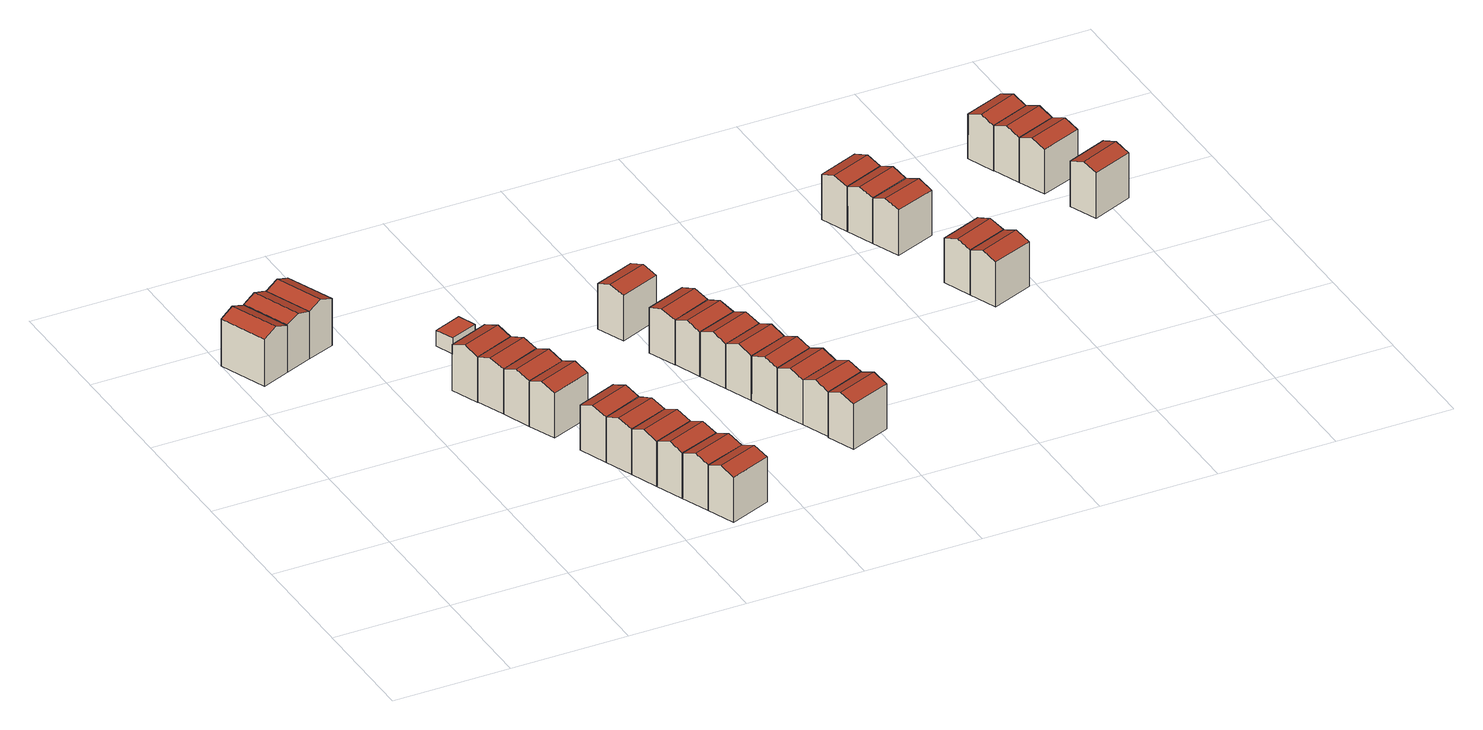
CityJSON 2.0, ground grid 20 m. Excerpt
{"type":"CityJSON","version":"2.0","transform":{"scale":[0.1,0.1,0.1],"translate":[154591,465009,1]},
"CityObjects":{
"building1":{"type":"Building","attributes":{"b3_bag_bag_overlap":0,"b3_bouwlagen":3,"b3_dak_type":"slanted","b3_extrusie":"standard","b3_h_dak_50p":9.41,"b3_h_dak_70p":10.18,"b3_h_dak_max":11.22,"b3_h_dak_min":7.63,"b3_h_maaiveld":1.7,"b3_h_nok":11.26,"b3_is_glas_dak":false,"b3_kas_warenhuis":false,"b3_kwaliteitsindicator":true,"b3_mutatie_ahn3_ahn4":false,"b3_mutatie_ahn4_ahn5":false,"b3_n_nok":1,"b3_n_vlakken":2,"b3_opp_buitenmuur":60.08,"b3_opp_dak_plat":0,"b3_opp_dak_schuin":58.4,"b3_opp_grond":44.65,"b3_opp_scheidingsmuur":134.92,"b3_rmse_lod12":1.29,"b3_rmse_lod13":1.29,"b3_rmse_lod22":0.015,"b3_t_run":17,"b3_val3dity_lod12":"[]","b3_val3dity_lod13":"[]","b3_val3dity_lod22":"[]","b3_volume_lod12":375.71,"b3_volume_lod13":375.71,"b3_volume_lod22":344.46,"geconstateerd":false,"oorspronkelijkbouwjaar":1985,"status":"Pand in gebruik"},"children":["building1-1"]},
"building1-1":{"type":"BuildingPart","parents":["building1"],"geometry":[{"type":"Solid","lod":"2.2","boundaries":[[[[0,1,2,3]],[[4,5,6,1,0]],[[7,6,5,8]],[[6,7,2,1]],[[7,8,9,3,2]],[[4,9,8,5]],[[9,4,0,3]]]],"semantics":{"surfaces":[{"type":"GroundSurface"},{"type":"WallSurface"},{"type":"RoofSurface"}],"values":[[0,1,2,1,1,2,1]]}}]},
"building2":{"type":"Building","attributes":{"b3_bag_bag_overlap":0,"b3_bouwlagen":3,"b3_dak_type":"slanted","b3_extrusie":"standard","b3_h_dak_50p":9.44,"b3_h_dak_70p":10.2,"b3_h_dak_max":11.21,"b3_h_dak_min":7.66,"b3_h_maaiveld":1.7,"b3_h_nok":11.27,"b3_is_glas_dak":false,"b3_kas_warenhuis":false,"b3_kwaliteitsindicator":true,"b3_mutatie_ahn3_ahn4":false,"b3_mutatie_ahn4_ahn5":false,"b3_n_nok":1,"b3_n_vlakken":2,"b3_opp_buitenmuur":60.53,"b3_opp_dak_plat":0,"b3_opp_dak_schuin":58.26,"b3_opp_grond":44.65,"b3_opp_scheidingsmuur":135.34,"b3_rmse_lod12":1.29,"b3_rmse_lod13":1.29,"b3_rmse_lod22":0.034,"b3_t_run":18,"b3_val3dity_lod12":"[]","b3_val3dity_lod13":"[]","b3_val3dity_lod22":"[]","b3_volume_lod12":378.14,"b3_volume_lod13":378.14,"b3_volume_lod22":345.79,"geconstateerd":false,"oorspronkelijkbouwjaar":1985,"status":"Pand in gebruik"},"children":["building2-1"]},
"building2-1":{"type":"BuildingPart","parents":["building2"],"geometry":[{"type":"Solid","lod":"2.2","boundaries":[[[[10,11,2,1]],[[12,13,14,15]],[[13,12,11,10]],[[12,15,16,2,11]],[[17,16,15,14]],[[16,17,1,2]],[[17,14,13,10,1]]]],"semantics":{"surfaces":[{"type":"GroundSurface"},{"type":"RoofSurface"},{"type":"WallSurface"}],"values":[[0,1,2,2,1,2,2]]}}]},
"building3":{"type":"Building","attributes":{"b3_bag_bag_overlap":0,"b3_bouwlagen":3,"b3_dak_type":"slanted","b3_extrusie":"standard","b3_h_dak_50p":9.38,"b3_h_dak_70p":10.18,"b3_h_dak_max":11.19,"b3_h_dak_min":7.65,"b3_h_maaiveld":1.7,"b3_h_nok":11.28,"b3_is_glas_dak":false,"b3_kas_warenhuis":false,"b3_kwaliteitsindicator":true,"b3_mutatie_ahn3_ahn4":false,"b3_mutatie_ahn4_ahn5":false,"b3_n_nok":1,"b3_n_vlakken":2,"b3_opp_buitenmuur":60.29,"b3_opp_dak_plat":0,"b3_opp_dak_schuin":58.25,"b3_opp_grond":44.64,"b3_opp_scheidingsmuur":135.33,"b3_rmse_lod12":1.3,"b3_rmse_lod13":1.3,"b3_rmse_lod22":0.0336,"b3_t_run":16,"b3_val3dity_lod12":"[]","b3_val3dity_lod13":"[]","b3_val3dity_lod22":"[]","b3_volume_lod12":377.14,"b3_volume_lod13":377.14,"b3_volume_lod22":345.26,"geconstateerd":false,"oorspronkelijkbouwjaar":1985,"status":"Pand in gebruik"},"children":["building3-1"]},
"building3-1":{"type":"BuildingPart","parents":["building3"],"geometry":[{"type":"Solid","lod":"2.2","boundaries":[[[[10,18,19,11]],[[20,21,22,18,10]],[[23,22,21,24]],[[22,23,19,18]],[[23,24,25,11,19]],[[20,25,24,21]],[[25,20,10,11]]]],"semantics":{"surfaces":[{"type":"GroundSurface"},{"type":"WallSurface"},{"type":"RoofSurface"}],"values":[[0,1,2,1,1,2,1]]}}]},
"building4":{"type":"Building","attributes":{"b3_bag_bag_overlap":0,"b3_bouwlagen":3,"b3_dak_type":"slanted","b3_extrusie":"standard","b3_h_dak_50p":9.18,"b3_h_dak_70p":9.88,"b3_h_dak_max":10.69,"b3_h_dak_min":7.62,"b3_h_maaiveld":1.65,"b3_h_nok":10.74,"b3_is_glas_dak":false,"b3_kas_warenhuis":false,"b3_kwaliteitsindicator":true,"b3_mutatie_ahn3_ahn4":false,"b3_mutatie_ahn4_ahn5":false,"b3_n_nok":1,"b3_n_vlakken":2,"b3_opp_buitenmuur":61.39,"b3_opp_dak_plat":0,"b3_opp_dak_schuin":50.7,"b3_opp_grond":38.81,"b3_opp_scheidingsmuur":113,"b3_rmse_lod12":1.12,"b3_rmse_lod13":1.12,"b3_rmse_lod22":0.0119,"b3_t_run":17,"b3_val3dity_lod12":"[]","b3_val3dity_lod13":"[]","b3_val3dity_lod22":"[]","b3_volume_lod12":316.24,"b3_volume_lod13":316.24,"b3_volume_lod22":291.55,"geconstateerd":false,"oorspronkelijkbouwjaar":1985,"status":"Pand in gebruik"},"children":["building4-1"]},
"building4-1":{"type":"BuildingPart","parents":["building4"],"geometry":[{"type":"Solid","lod":"2.2","boundaries":[[[[26,27,28,29]],[[30,31,32,27,26]],[[33,32,31,34]],[[32,33,28,27]],[[33,34,35,29,28]],[[30,35,34,31]],[[35,30,26,29]]]],"semantics":{"surfaces":[{"type":"GroundSurface"},{"type":"WallSurface"},{"type":"RoofSurface"}],"values":[[0,1,2,1,1,2,1]]}}]},
"building5":{"type":"Building","attributes":{"b3_bag_bag_overlap":0,"b3_bouwlagen":3,"b3_dak_type":"slanted","b3_extrusie":"standard","b3_h_dak_50p":9.17,"b3_h_dak_70p":9.84,"b3_h_dak_max":10.67,"b3_h_dak_min":7.64,"b3_h_maaiveld":1.67,"b3_h_nok":10.74,"b3_is_glas_dak":false,"b3_kas_warenhuis":false,"b3_kwaliteitsindicator":true,"b3_mutatie_ahn3_ahn4":false,"b3_mutatie_ahn4_ahn5":false,"b3_n_nok":1,"b3_n_vlakken":2,"b3_opp_buitenmuur":60.9,"b3_opp_dak_plat":0,"b3_opp_dak_schuin":50.61,"b3_opp_grond":38.83,"b3_opp_scheidingsmuur":112.8,"b3_rmse_lod12":1.11,"b3_rmse_lod13":1.11,"b3_rmse_lod22":0.0151,"b3_t_run":18,"b3_val3dity_lod12":"[]","b3_val3dity_lod13":"[]","b3_val3dity_lod22":"[]","b3_volume_lod12":315.18,"b3_volume_lod13":315.18,"b3_volume_lod22":290.52,"geconstateerd":false,"oorspronkelijkbouwjaar":1985,"status":"Pand in gebruik"},"children":["building5-1"]},
"building5-1":{"type":"BuildingPart","parents":["building5"],"geometry":[{"type":"Solid","lod":"2.2","boundaries":[[[[36,37,38,39]],[[40,41,42,43]],[[41,40,37,36]],[[40,43,33,38,37]],[[32,33,43,42]],[[33,32,39,38]],[[32,42,41,36,39]]]],"semantics":{"surfaces":[{"type":"GroundSurface"},{"type":"RoofSurface"},{"type":"WallSurface"}],"values":[[0,1,2,2,1,2,2]]}}]},
"building6":{"type":"Building","attributes":{"b3_bag_bag_overlap":0,"b3_bouwlagen":3,"b3_dak_type":"slanted","b3_extrusie":"standard","b3_h_dak_50p":9.15,"b3_h_dak_70p":9.75,"b3_h_dak_max":10.66,"b3_h_dak_min":7.65,"b3_h_maaiveld":1.69,"b3_h_nok":10.75,"b3_is_glas_dak":false,"b3_kas_warenhuis":false,"b3_kwaliteitsindicator":true,"b3_mutatie_ahn3_ahn4":false,"b3_mutatie_ahn4_ahn5":false,"b3_n_nok":1,"b3_n_vlakken":2,"b3_opp_buitenmuur":60.62,"b3_opp_dak_plat":0,"b3_opp_dak_schuin":50.65,"b3_opp_grond":38.81,"b3_opp_scheidingsmuur":112.78,"b3_rmse_lod12":1.11,"b3_rmse_lod13":1.11,"b3_rmse_lod22":0.0145,"b3_t_run":23,"b3_val3dity_lod12":"[]","b3_val3dity_lod13":"[]","b3_val3dity_lod22":"[]","b3_volume_lod12":314.58,"b3_volume_lod13":314.58,"b3_volume_lod22":290.01,"geconstateerd":false,"oorspronkelijkbouwjaar":1985,"status":"Pand in gebruik"},"children":["building6-1"]},
"building6-1":{"type":"BuildingPart","parents":["building6"],"geometry":[{"type":"Solid","lod":"2.2","boundaries":[[[[44,37,36,45]],[[46,47,40,37,44]],[[41,40,47,48]],[[40,41,36,37]],[[41,48,49,45,36]],[[46,49,48,47]],[[49,46,44,45]]]],"semantics":{"surfaces":[{"type":"GroundSurface"},{"type":"WallSurface"},{"type":"RoofSurface"}],"values":[[0,1,2,1,1,2,1]]}}]},
"building7":{"type":"Building","attributes":{"b3_bag_bag_overlap":0,"b3_bouwlagen":3,"b3_dak_type":"slanted","b3_extrusie":"standard","b3_h_dak_50p":9.16,"b3_h_dak_70p":9.78,"b3_h_dak_max":10.68,"b3_h_dak_min":7.68,"b3_h_maaiveld":1.65,"b3_h_nok":10.71,"b3_is_glas_dak":false,"b3_kas_warenhuis":false,"b3_kwaliteitsindicator":true,"b3_mutatie_ahn3_ahn4":false,"b3_mutatie_ahn4_ahn5":false,"b3_n_nok":1,"b3_n_vlakken":2,"b3_opp_buitenmuur":63.08,"b3_opp_dak_plat":0,"b3_opp_dak_schuin":50.05,"b3_opp_grond":38.82,"b3_opp_scheidingsmuur":112.65,"b3_rmse_lod12":1.08,"b3_rmse_lod13":1.08,"b3_rmse_lod22":0.0274,"b3_t_run":18,"b3_val3dity_lod12":"[]","b3_val3dity_lod13":"[]","b3_val3dity_lod22":"[]","b3_volume_lod12":316.51,"b3_volume_lod13":316.51,"b3_volume_lod22":292.86,"geconstateerd":false,"oorspronkelijkbouwjaar":1985,"status":"Pand in gebruik"},"children":["building7-1"]},
"building7-1":{"type":"BuildingPart","parents":["building7"],"geometry":[{"type":"Solid","lod":"2.2","boundaries":[[[[50,51,44,45]],[[52,53,54,55]],[[53,52,51,50]],[[52,55,46,44,51]],[[49,46,55,54]],[[46,49,45,44]],[[49,54,53,50,45]]]],"semantics":{"surfaces":[{"type":"GroundSurface"},{"type":"RoofSurface"},{"type":"WallSurface"}],"values":[[0,1,2,2,1,2,2]]}}]},
"building8":{"type":"Building","attributes":{"b3_bag_bag_overlap":0,"b3_bouwlagen":3,"b3_dak_type":"slanted","b3_extrusie":"standard","b3_h_dak_50p":9.22,"b3_h_dak_70p":9.83,"b3_h_dak_max":10.68,"b3_h_dak_min":7.66,"b3_h_maaiveld":1.68,"b3_h_nok":10.72,"b3_is_glas_dak":false,"b3_kas_warenhuis":false,"b3_kwaliteitsindicator":true,"b3_mutatie_ahn3_ahn4":false,"b3_mutatie_ahn4_ahn5":false,"b3_n_nok":1,"b3_n_vlakken":2,"b3_opp_buitenmuur":62.3,"b3_opp_dak_plat":0,"b3_opp_dak_schuin":50.12,"b3_opp_grond":38.83,"b3_opp_scheidingsmuur":112.65,"b3_rmse_lod12":1.09,"b3_rmse_lod13":1.09,"b3_rmse_lod22":0.0219,"b3_t_run":18,"b3_val3dity_lod12":"[]","b3_val3dity_lod13":"[]","b3_val3dity_lod22":"[]","b3_volume_lod12":315.61,"b3_volume_lod13":315.61,"b3_volume_lod22":291.8,"geconstateerd":false,"oorspronkelijkbouwjaar":1985,"status":"Pand in gebruik"},"children":["building8-1"]},
"building8-1":{"type":"BuildingPart","parents":["building8"],"geometry":[{"type":"Solid","lod":"2.2","boundaries":[[[[56,57,58,59]],[[60,61,62,63]],[[61,60,57,56]],[[60,63,64,58,57]],[[65,64,63,62]],[[64,65,59,58]],[[65,62,61,56,59]]]],"semantics":{"surfaces":[{"type":"GroundSurface"},{"type":"RoofSurface"},{"type":"WallSurface"}],"values":[[0,1,2,2,1,2,2]]}}]},
"building9":{"type":"Building","attributes":{"b3_bag_bag_overlap":0,"b3_bouwlagen":3,"b3_dak_type":"slanted","b3_extrusie":"standard","b3_h_dak_50p":9.22,"b3_h_dak_70p":9.86,"b3_h_dak_max":10.68,"b3_h_dak_min":7.67,"b3_h_maaiveld":1.68,"b3_h_nok":10.74,"b3_is_glas_dak":false,"b3_kas_warenhuis":false,"b3_kwaliteitsindicator":true,"b3_mutatie_ahn3_ahn4":false,"b3_mutatie_ahn4_ahn5":false,"b3_n_nok":1,"b3_n_vlakken":2,"b3_opp_buitenmuur":60.81,"b3_opp_dak_plat":0,"b3_opp_dak_schuin":50.62,"b3_opp_grond":38.81,"b3_opp_scheidingsmuur":112.74,"b3_rmse_lod12":1.08,"b3_rmse_lod13":1.08,"b3_rmse_lod22":0.0154,"b3_t_run":19,"b3_val3dity_lod12":"[]","b3_val3dity_lod13":"[]","b3_val3dity_lod22":"[]","b3_volume_lod12":314.97,"b3_volume_lod13":314.97,"b3_volume_lod22":290.25,"geconstateerd":false,"oorspronkelijkbouwjaar":1985,"status":"Pand in gebruik"},"children":["building9-1"]},
"building9-1":{"type":"BuildingPart","parents":["building9"],"geometry":[{"type":"Solid","lod":"2.2","boundaries":[[[[66,67,57,56]],[[68,69,70,71]],[[69,68,67,66]],[[68,71,60,57,67]],[[61,60,71,70]],[[60,61,56,57]],[[61,70,69,66,56]]]],"semantics":{"surfaces":[{"type":"GroundSurface"},{"type":"RoofSurface"},{"type":"WallSurface"}],"values":[[0,1,2,2,1,2,2]]}}]},
"building10":{"type":"Building","attributes":{"b3_bag_bag_overlap":0,"b3_bouwlagen":3,"b3_dak_type":"slanted","b3_extrusie":"standard","b3_h_dak_50p":9.14,"b3_h_dak_70p":9.82,"b3_h_dak_max":10.69,"b3_h_dak_min":7.64,"b3_h_maaiveld":1.7,"b3_h_nok":10.74,"b3_is_glas_dak":false,"b3_kas_warenhuis":false,"b3_kwaliteitsindicator":true,"b3_mutatie_ahn3_ahn4":false,"b3_mutatie_ahn4_ahn5":false,"b3_n_nok":1,"b3_n_vlakken":2,"b3_opp_buitenmuur":60.56,"b3_opp_dak_plat":0,"b3_opp_dak_schuin":50.61,"b3_opp_grond":38.82,"b3_opp_scheidingsmuur":112.59,"b3_rmse_lod12":1.13,"b3_rmse_lod13":1.13,"b3_rmse_lod22":0.0195,"b3_t_run":19,"b3_val3dity_lod12":"[]","b3_val3dity_lod13":"[]","b3_val3dity_lod22":"[]","b3_volume_lod12":315.08,"b3_volume_lod13":315.08,"b3_volume_lod22":289.67,"geconstateerd":false,"oorspronkelijkbouwjaar":1985,"status":"Pand in gebruik"},"children":["building10-1"]},
"building10-1":{"type":"BuildingPart","parents":["building10"],"geometry":[{"type":"Solid","lod":"2.2","boundaries":[[[[72,73,67,66]],[[74,75,76,77]],[[75,74,73,72]],[[74,77,68,67,73]],[[69,68,77,76]],[[68,69,66,67]],[[69,76,75,72,66]]]],"semantics":{"surfaces":[{"type":"GroundSurface"},{"type":"RoofSurface"},{"type":"WallSurface"}],"values":[[0,1,2,2,1,2,2]]}}]},
"building11":{"type":"Building","attributes":{"b3_bag_bag_overlap":0,"b3_bouwlagen":3,"b3_dak_type":"slanted","b3_extrusie":"standard","b3_h_dak_50p":9.14,"b3_h_dak_70p":9.79,"b3_h_dak_max":10.68,"b3_h_dak_min":7.64,"b3_h_maaiveld":1.7,"b3_h_nok":10.75,"b3_is_glas_dak":false,"b3_kas_warenhuis":false,"b3_kwaliteitsindicator":true,"b3_mutatie_ahn3_ahn4":false,"b3_mutatie_ahn4_ahn5":false,"b3_n_nok":1,"b3_n_vlakken":2,"b3_opp_buitenmuur":60.52,"b3_opp_dak_plat":0,"b3_opp_dak_schuin":50.69,"b3_opp_grond":38.82,"b3_opp_scheidingsmuur":112.62,"b3_rmse_lod12":1.12,"b3_rmse_lod13":1.12,"b3_rmse_lod22":0.0161,"b3_t_run":19,"b3_val3dity_lod12":"[]","b3_val3dity_lod13":"[]","b3_val3dity_lod22":"[]","b3_volume_lod12":314.05,"b3_volume_lod13":314.05,"b3_volume_lod22":289.68,"geconstateerd":false,"oorspronkelijkbouwjaar":1985,"status":"Pand in gebruik"},"children":["building11-1"]},
"building11-1":{"type":"BuildingPart","parents":["building11"],"geometry":[{"type":"Solid","lod":"2.2","boundaries":[[[[78,79,73,72]],[[80,81,82,83]],[[81,80,79,78]],[[80,83,74,73,79]],[[75,74,83,82]],[[74,75,72,73]],[[75,82,81,78,72]]]],"semantics":{"surfaces":[{"type":"GroundSurface"},{"type":"RoofSurface"},{"type":"WallSurface"}],"values":[[0,1,2,2,1,2,2]]}}]},
"building12":{"type":"Building","attributes":{"b3_bag_bag_overlap":0,"b3_bouwlagen":3,"b3_dak_type":"slanted","b3_extrusie":"standard","b3_h_dak_50p":9.17,"b3_h_dak_70p":9.81,"b3_h_dak_max":10.68,"b3_h_dak_min":7.67,"b3_h_maaiveld":1.67,"b3_h_nok":10.76,"b3_is_glas_dak":false,"b3_kas_warenhuis":false,"b3_kwaliteitsindicator":true,"b3_mutatie_ahn3_ahn4":false,"b3_mutatie_ahn4_ahn5":false,"b3_n_nok":1,"b3_n_vlakken":2,"b3_opp_buitenmuur":62.4,"b3_opp_dak_plat":0,"b3_opp_dak_schuin":50.1,"b3_opp_grond":38.82,"b3_opp_scheidingsmuur":112.82,"b3_rmse_lod12":1.07,"b3_rmse_lod13":1.07,"b3_rmse_lod22":0.0246,"b3_t_run":20,"b3_val3dity_lod12":"[]","b3_val3dity_lod13":"[]","b3_val3dity_lod22":"[]","b3_volume_lod12":315.56,"b3_volume_lod13":315.56,"b3_volume_lod22":292.17,"geconstateerd":false,"oorspronkelijkbouwjaar":1985,"status":"Pand in gebruik"},"children":["building12-1"]},
"building12-1":{"type":"BuildingPart","parents":["building12"],"geometry":[{"type":"Solid","lod":"2.2","boundaries":[[[[84,85,79,78]],[[86,87,88,89]],[[87,86,85,84]],[[86,89,80,79,85]],[[81,80,89,88]],[[80,81,78,79]],[[81,88,87,84,78]]]],"semantics":{"surfaces":[{"type":"GroundSurface"},{"type":"RoofSurface"},{"type":"WallSurface"}],"values":[[0,1,2,2,1,2,2]]}}]},
"building13":{"type":"Building","attributes":{"b3_bag_bag_overlap":0,"b3_bouwlagen":3,"b3_dak_type":"slanted","b3_extrusie":"standard","b3_h_dak_50p":9.22,"b3_h_dak_70p":9.89,"b3_h_dak_max":10.67,"b3_h_dak_min":7.65,"b3_h_maaiveld":1.65,"b3_h_nok":10.74,"b3_is_glas_dak":false,"b3_kas_warenhuis":false,"b3_kwaliteitsindicator":true,"b3_mutatie_ahn3_ahn4":false,"b3_mutatie_ahn4_ahn5":false,"b3_n_nok":1,"b3_n_vlakken":2,"b3_opp_buitenmuur":118.17,"b3_opp_dak_plat":0,"b3_opp_dak_schuin":50.9,"b3_opp_grond":38.98,"b3_opp_scheidingsmuur":56.48,"b3_rmse_lod12":1.11,"b3_rmse_lod13":1.11,"b3_rmse_lod22":0.0131,"b3_t_run":23,"b3_val3dity_lod12":"[]","b3_val3dity_lod13":"[]","b3_val3dity_lod22":"[]","b3_volume_lod12":318.2,"b3_volume_lod13":318.2,"b3_volume_lod22":292.81,"geconstateerd":false,"oorspronkelijkbouwjaar":1985,"status":"Pand in gebruik"},"children":["building13-1"]},
"building13-1":{"type":"BuildingPart","parents":["building13"],"geometry":[{"type":"Solid","lod":"2.2","boundaries":[[[[90,91,85,84]],[[92,93,94,95]],[[93,92,91,90]],[[92,95,86,85,91]],[[87,86,95,94]],[[86,87,84,85]],[[87,94,93,90,84]]]],"semantics":{"surfaces":[{"type":"GroundSurface"},{"type":"RoofSurface"},{"type":"WallSurface"}],"values":[[0,1,2,2,1,2,2]]}}]},
"building14":{"type":"Building","attributes":{"b3_dak_type":"horizontal","b3_extrusie":"standard","b3_h_dak_50p":4.45,"b3_h_dak_70p":4.46,"b3_h_dak_max":4.52,"b3_h_dak_min":4.41,"b3_h_maaiveld":1.69,"b3_is_glas_dak":false,"b3_kas_warenhuis":false,"b3_kwaliteitsindicator":true,"b3_mutatie_ahn3_ahn4":false,"b3_mutatie_ahn4_ahn5":false,"b3_n_nok":0,"b3_n_vlakken":1,"b3_opp_buitenmuur":46.83,"b3_opp_dak_plat":17.1,"b3_opp_dak_schuin":0,"b3_opp_grond":17.1,"b3_opp_scheidingsmuur":0,"b3_rmse_lod12":0.0272,"b3_rmse_lod13":0.0272,"b3_rmse_lod22":0.0218,"b3_t_run":11,"b3_val3dity_lod12":"[]","b3_val3dity_lod13":"[]","b3_val3dity_lod22":"[]","b3_volume_lod12":47.39,"b3_volume_lod13":47.39,"b3_volume_lod22":47.25,"geconstateerd":false,"oorspronkelijkbouwjaar":2022,"status":"Pand in gebruik"},"children":["building14-1"]},
"building14-1":{"type":"BuildingPart","parents":["building14"],"geometry":[{"type":"Solid","lod":"2.2","boundaries":[[[[96,97,98,99]],[[100,101,102,103]],[[103,102,97,96]],[[102,101,98,97]],[[101,100,99,98]],[[100,103,96,99]]]],"semantics":{"surfaces":[{"type":"GroundSurface"},{"type":"RoofSurface"},{"type":"WallSurface"}],"values":[[0,1,2,2,2,2]]}}]},
"building15":{"type":"Building","attributes":{"b3_bag_bag_overlap":0,"b3_bouwlagen":3,"b3_dak_type":"slanted","b3_extrusie":"standard","b3_h_dak_50p":9.02,"b3_h_dak_70p":9.68,"b3_h_dak_max":10.59,"b3_h_dak_min":7.53,"b3_h_maaiveld":1.64,"b3_h_nok":10.63,"b3_is_glas_dak":false,"b3_kas_warenhuis":false,"b3_kwaliteitsindicator":true,"b3_mutatie_ahn3_ahn4":false,"b3_mutatie_ahn4_ahn5":false,"b3_n_nok":1,"b3_n_vlakken":2,"b3_opp_buitenmuur":59.95,"b3_opp_dak_plat":0,"b3_opp_dak_schuin":50.72,"b3_opp_grond":38.8,"b3_opp_scheidingsmuur":111.66,"b3_rmse_lod12":1.11,"b3_rmse_lod13":1.11,"b3_rmse_lod22":0.0156,"b3_t_run":17,"b3_val3dity_lod12":"[]","b3_val3dity_lod13":"[]","b3_val3dity_lod22":"[]","b3_volume_lod12":311.05,"b3_volume_lod13":311.05,"b3_volume_lod22":287.28,"geconstateerd":false,"oorspronkelijkbouwjaar":1985,"status":"Pand in gebruik"},"children":["building15-1"]},
"building15-1":{"type":"BuildingPart","parents":["building15"],"geometry":[{"type":"Solid","lod":"2.2","boundaries":[[[[104,105,106,107]],[[108,109,110,111]],[[109,108,105,104]],[[108,111,112,106,105]],[[113,112,111,110]],[[112,113,107,106]],[[113,110,109,104,107]]]],"semantics":{"surfaces":[{"type":"GroundSurface"},{"type":"RoofSurface"},{"type":"WallSurface"}],"values":[[0,1,2,2,1,2,2]]}}]},
"building16":{"type":"Building","attributes":{"b3_bag_bag_overlap":0,"b3_bouwlagen":3,"b3_dak_type":"slanted","b3_extrusie":"standard","b3_h_dak_50p":9.03,"b3_h_dak_70p":9.66,"b3_h_dak_max":10.57,"b3_h_dak_min":7.55,"b3_h_maaiveld":1.65,"b3_h_nok":10.64,"b3_is_glas_dak":false,"b3_kas_warenhuis":false,"b3_kwaliteitsindicator":true,"b3_mutatie_ahn3_ahn4":false,"b3_mutatie_ahn4_ahn5":false,"b3_n_nok":1,"b3_n_vlakken":2,"b3_opp_buitenmuur":59.88,"b3_opp_dak_plat":0,"b3_opp_dak_schuin":50.68,"b3_opp_grond":38.79,"b3_opp_scheidingsmuur":111.66,"b3_rmse_lod12":1.13,"b3_rmse_lod13":1.13,"b3_rmse_lod22":0.0161,"b3_t_run":17,"b3_val3dity_lod12":"[]","b3_val3dity_lod13":"[]","b3_val3dity_lod22":"[]","b3_volume_lod12":312.24,"b3_volume_lod13":312.24,"b3_volume_lod22":287.2,"geconstateerd":false,"oorspronkelijkbouwjaar":1985,"status":"Pand in gebruik"},"children":["building16-1"]},
"building16-1":{"type":"BuildingPart","parents":["building16"],"geometry":[{"type":"Solid","lod":"2.2","boundaries":[[[[114,115,116,117]],[[118,119,120,121]],[[119,118,115,114]],[[118,121,122,116,115]],[[123,122,121,120]],[[122,123,117,116]],[[123,120,119,114,117]]]],"semantics":{"surfaces":[{"type":"GroundSurface"},{"type":"RoofSurface"},{"type":"WallSurface"}],"values":[[0,1,2,2,1,2,2]]}}]},
"building17":{"type":"Building","attributes":{"b3_bag_bag_overlap":0,"b3_bouwlagen":3,"b3_dak_type":"slanted","b3_extrusie":"standard","b3_h_dak_50p":9.01,"b3_h_dak_70p":9.67,"b3_h_dak_max":10.58,"b3_h_dak_min":7.53,"b3_h_maaiveld":1.66,"b3_h_nok":10.64,"b3_is_glas_dak":false,"b3_kas_warenhuis":false,"b3_kwaliteitsindicator":true,"b3_mutatie_ahn3_ahn4":false,"b3_mutatie_ahn4_ahn5":false,"b3_n_nok":1,"b3_n_vlakken":2,"b3_opp_buitenmuur":59.98,"b3_opp_dak_plat":0,"b3_opp_dak_schuin":50.69,"b3_opp_grond":38.8,"b3_opp_scheidingsmuur":111.38,"b3_rmse_lod12":1.13,"b3_rmse_lod13":1.13,"b3_rmse_lod22":0.0141,"b3_t_run":17,"b3_val3dity_lod12":"[]","b3_val3dity_lod13":"[]","b3_val3dity_lod22":"[]","b3_volume_lod12":311.35,"b3_volume_lod13":311.35,"b3_volume_lod22":286.95,"geconstateerd":false,"oorspronkelijkbouwjaar":1985,"status":"Pand in gebruik"},"children":["building17-1"]},
"building17-1":{"type":"BuildingPart","parents":["building17"],"geometry":[{"type":"Solid","lod":"2.2","boundaries":[[[[124,125,126,127]],[[128,129,118,125,124]],[[119,118,129,130]],[[118,119,126,125]],[[119,130,131,127,126]],[[128,131,130,129]],[[131,128,124,127]]]],"semantics":{"surfaces":[{"type":"GroundSurface"},{"type":"WallSurface"},{"type":"RoofSurface"}],"values":[[0,1,2,1,1,2,1]]}}]},
"building18":{"type":"Building","attributes":{"b3_bag_bag_overlap":0,"b3_bouwlagen":3,"b3_dak_type":"slanted","b3_extrusie":"standard","b3_h_dak_50p":9.07,"b3_h_dak_70p":9.73,"b3_h_dak_max":10.57,"b3_h_dak_min":7.54,"b3_h_maaiveld":1.69,"b3_h_nok":10.64,"b3_is_glas_dak":false,"b3_kas_warenhuis":false,"b3_kwaliteitsindicator":true,"b3_mutatie_ahn3_ahn4":false,"b3_mutatie_ahn4_ahn5":false,"b3_n_nok":1,"b3_n_vlakken":2,"b3_opp_buitenmuur":59.46,"b3_opp_dak_plat":0,"b3_opp_dak_schuin":50.63,"b3_opp_grond":38.8,"b3_opp_scheidingsmuur":111.17,"b3_rmse_lod12":1.12,"b3_rmse_lod13":1.12,"b3_rmse_lod22":0.0157,"b3_t_run":22,"b3_val3dity_lod12":"[]","b3_val3dity_lod13":"[]","b3_val3dity_lod22":"[]","b3_volume_lod12":310.62,"b3_volume_lod13":310.62,"b3_volume_lod22":285.71,"geconstateerd":false,"oorspronkelijkbouwjaar":1985,"status":"Pand in gebruik"},"children":["building18-1"]},
"building18-1":{"type":"BuildingPart","parents":["building18"],"geometry":[{"type":"Solid","lod":"2.2","boundaries":[[[[132,133,124,127]],[[134,135,136,137]],[[135,134,133,132]],[[134,137,128,124,133]],[[131,128,137,136]],[[128,131,127,124]],[[131,136,135,132,127]]]],"semantics":{"surfaces":[{"type":"GroundSurface"},{"type":"RoofSurface"},{"type":"WallSurface"}],"values":[[0,1,2,2,1,2,2]]}}]},
"building19":{"type":"Building","attributes":{"b3_bag_bag_overlap":0,"b3_bouwlagen":3,"b3_dak_type":"slanted","b3_extrusie":"standard","b3_h_dak_50p":9.07,"b3_h_dak_70p":9.74,"b3_h_dak_max":10.59,"b3_h_dak_min":7.52,"b3_h_maaiveld":1.68,"b3_h_nok":10.64,"b3_is_glas_dak":false,"b3_kas_warenhuis":false,"b3_kwaliteitsindicator":true,"b3_mutatie_ahn3_ahn4":false,"b3_mutatie_ahn4_ahn5":false,"b3_n_nok":1,"b3_n_vlakken":2,"b3_opp_buitenmuur":59.65,"b3_opp_dak_plat":0,"b3_opp_dak_schuin":50.71,"b3_opp_grond":38.8,"b3_opp_scheidingsmuur":111.3,"b3_rmse_lod12":1.13,"b3_rmse_lod13":1.13,"b3_rmse_lod22":0.0139,"b3_t_run":17,"b3_val3dity_lod12":"[]","b3_val3dity_lod13":"[]","b3_val3dity_lod22":"[]","b3_volume_lod12":311.54,"b3_volume_lod13":311.54,"b3_volume_lod22":286.3,"geconstateerd":false,"oorspronkelijkbouwjaar":1985,"status":"Pand in gebruik"},"children":["building19-1"]},
"building19-1":{"type":"BuildingPart","parents":["building19"],"geometry":[{"type":"Solid","lod":"2.2","boundaries":[[[[138,133,132,139]],[[140,141,134,133,138]],[[135,134,141,142]],[[134,135,132,133]],[[135,142,143,139,132]],[[140,143,142,141]],[[143,140,138,139]]]],"semantics":{"surfaces":[{"type":"GroundSurface"},{"type":"WallSurface"},{"type":"RoofSurface"}],"values":[[0,1,2,1,1,2,1]]}}]},
"building20":{"type":"Building","attributes":{"b3_bag_bag_overlap":0,"b3_bouwlagen":3,"b3_dak_type":"slanted","b3_extrusie":"standard","b3_h_dak_50p":9.06,"b3_h_dak_70p":9.71,"b3_h_dak_max":10.57,"b3_h_dak_min":7.52,"b3_h_maaiveld":1.66,"b3_h_nok":10.64,"b3_is_glas_dak":false,"b3_kas_warenhuis":false,"b3_kwaliteitsindicator":true,"b3_mutatie_ahn3_ahn4":false,"b3_mutatie_ahn4_ahn5":false,"b3_n_nok":1,"b3_n_vlakken":2,"b3_opp_buitenmuur":59.89,"b3_opp_dak_plat":0,"b3_opp_dak_schuin":50.66,"b3_opp_grond":38.8,"b3_opp_scheidingsmuur":111.44,"b3_rmse_lod12":1.11,"b3_rmse_lod13":1.11,"b3_rmse_lod22":0.0149,"b3_t_run":26,"b3_val3dity_lod12":"[]","b3_val3dity_lod13":"[]","b3_val3dity_lod22":"[]","b3_volume_lod12":310.98,"b3_volume_lod13":310.98,"b3_volume_lod22":286.88,"geconstateerd":false,"oorspronkelijkbouwjaar":1985,"status":"Pand in gebruik"},"children":["building20-1"]},
"building20-1":{"type":"BuildingPart","parents":["building20"],"geometry":[{"type":"Solid","lod":"2.2","boundaries":[[[[144,145,138,139]],[[146,147,148,149]],[[147,146,145,144]],[[146,149,140,138,145]],[[143,140,149,148]],[[140,143,139,138]],[[143,148,147,144,139]]]],"semantics":{"surfaces":[{"type":"GroundSurface"},{"type":"RoofSurface"},{"type":"WallSurface"}],"values":[[0,1,2,2,1,2,2]]}}]},
"building21":{"type":"Building","attributes":{"b3_bag_bag_overlap":0,"b3_bouwlagen":3,"b3_dak_type":"slanted","b3_extrusie":"standard","b3_h_dak_50p":8.96,"b3_h_dak_70p":9.63,"b3_h_dak_max":10.59,"b3_h_dak_min":7.51,"b3_h_maaiveld":1.66,"b3_h_nok":10.64,"b3_is_glas_dak":false,"b3_kas_warenhuis":false,"b3_kwaliteitsindicator":true,"b3_mutatie_ahn3_ahn4":false,"b3_mutatie_ahn4_ahn5":false,"b3_n_nok":1,"b3_n_vlakken":2,"b3_opp_buitenmuur":59.59,"b3_opp_dak_plat":0,"b3_opp_dak_schuin":50.74,"b3_opp_grond":38.8,"b3_opp_scheidingsmuur":111.51,"b3_rmse_lod12":1.13,"b3_rmse_lod13":1.13,"b3_rmse_lod22":0.0127,"b3_t_run":30,"b3_val3dity_lod12":"[]","b3_val3dity_lod13":"[]","b3_val3dity_lod22":"[]","b3_volume_lod12":310.73,"b3_volume_lod13":310.73,"b3_volume_lod22":286.63,"geconstateerd":false,"oorspronkelijkbouwjaar":1985,"status":"Pand in gebruik"},"children":["building21-1"]},
"building21-1":{"type":"BuildingPart","parents":["building21"],"geometry":[{"type":"Solid","lod":"2.2","boundaries":[[[[150,145,144,151]],[[152,153,146,145,150]],[[147,146,153,154]],[[146,147,144,145]],[[147,154,155,151,144]],[[152,155,154,153]],[[155,152,150,151]]]],"semantics":{"surfaces":[{"type":"GroundSurface"},{"type":"WallSurface"},{"type":"RoofSurface"}],"values":[[0,1,2,1,1,2,1]]}}]},
"building22":{"type":"Building","attributes":{"b3_bag_bag_overlap":0,"b3_bouwlagen":3,"b3_dak_type":"slanted","b3_extrusie":"standard","b3_h_dak_50p":9.03,"b3_h_dak_70p":9.69,"b3_h_dak_max":10.6,"b3_h_dak_min":7.53,"b3_h_maaiveld":1.67,"b3_h_nok":10.66,"b3_is_glas_dak":false,"b3_kas_warenhuis":false,"b3_kwaliteitsindicator":true,"b3_mutatie_ahn3_ahn4":false,"b3_mutatie_ahn4_ahn5":false,"b3_n_nok":1,"b3_n_vlakken":2,"b3_opp_buitenmuur":59.69,"b3_opp_dak_plat":0,"b3_opp_dak_schuin":50.71,"b3_opp_grond":38.81,"b3_opp_scheidingsmuur":111.58,"b3_rmse_lod12":1.14,"b3_rmse_lod13":1.14,"b3_rmse_lod22":0.0131,"b3_t_run":23,"b3_val3dity_lod12":"[]","b3_val3dity_lod13":"[]","b3_val3dity_lod22":"[]","b3_volume_lod12":311.35,"b3_volume_lod13":311.35,"b3_volume_lod22":286.8,"geconstateerd":false,"oorspronkelijkbouwjaar":1985,"status":"Pand in gebruik"},"children":["building22-1"]},
"building22-1":{"type":"BuildingPart","parents":["building22"],"geometry":[{"type":"Solid","lod":"2.2","boundaries":[[[[156,157,150,151]],[[158,159,160,161]],[[159,158,157,156]],[[158,161,152,150,157]],[[155,152,161,160]],[[152,155,151,150]],[[155,160,159,156,151]]]],"semantics":{"surfaces":[{"type":"GroundSurface"},{"type":"RoofSurface"},{"type":"WallSurface"}],"values":[[0,1,2,2,1,2,2]]}}]},
"building23":{"type":"Building","attributes":{"b3_bag_bag_overlap":0,"b3_bouwlagen":3,"b3_dak_type":"slanted","b3_extrusie":"standard","b3_h_dak_50p":8.99,"b3_h_dak_70p":9.67,"b3_h_dak_max":10.6,"b3_h_dak_min":7.52,"b3_h_maaiveld":1.65,"b3_h_nok":10.64,"b3_is_glas_dak":false,"b3_kas_warenhuis":false,"b3_kwaliteitsindicator":true,"b3_mutatie_ahn3_ahn4":false,"b3_mutatie_ahn4_ahn5":false,"b3_n_nok":1,"b3_n_vlakken":2,"b3_opp_buitenmuur":117.03,"b3_opp_dak_plat":0,"b3_opp_dak_schuin":50.76,"b3_opp_grond":38.9,"b3_opp_scheidingsmuur":55.82,"b3_rmse_lod12":1.16,"b3_rmse_lod13":1.16,"b3_rmse_lod22":0.0328,"b3_t_run":24,"b3_val3dity_lod12":"[]","b3_val3dity_lod13":"[]","b3_val3dity_lod22":"[]","b3_volume_lod12":313.74,"b3_volume_lod13":313.74,"b3_volume_lod22":289.59,"geconstateerd":false,"oorspronkelijkbouwjaar":1985,"status":"Pand in gebruik"},"children":["building23-1"]},
"building23-1":{"type":"BuildingPart","parents":["building23"],"geometry":[{"type":"Solid","lod":"2.2","boundaries":[[[[162,163,164,165]],[[159,166,167,163,162]],[[168,167,166,169]],[[167,168,164,163]],[[168,169,158,165,164]],[[159,158,169,166]],[[158,159,162,165]]]],"semantics":{"surfaces":[{"type":"GroundSurface"},{"type":"WallSurface"},{"type":"RoofSurface"}],"values":[[0,1,2,1,1,2,1]]}}]},
"building24":{"type":"Building","attributes":{"b3_bag_bag_overlap":0,"b3_bouwlagen":3,"b3_dak_type":"slanted","b3_extrusie":"standard","b3_h_dak_50p":9.1,"b3_h_dak_70p":9.81,"b3_h_dak_max":10.69,"b3_h_dak_min":7.62,"b3_h_maaiveld":1.7,"b3_h_nok":10.73,"b3_is_glas_dak":false,"b3_kas_warenhuis":false,"b3_kwaliteitsindicator":true,"b3_mutatie_ahn3_ahn4":false,"b3_mutatie_ahn4_ahn5":false,"b3_n_nok":1,"b3_n_vlakken":2,"b3_opp_buitenmuur":60.36,"b3_opp_dak_plat":0,"b3_opp_dak_schuin":50.78,"b3_opp_grond":38.89,"b3_opp_scheidingsmuur":112.62,"b3_rmse_lod12":1.13,"b3_rmse_lod13":1.13,"b3_rmse_lod22":0.0133,"b3_t_run":17,"b3_val3dity_lod12":"[]","b3_val3dity_lod13":"[]","b3_val3dity_lod22":"[]","b3_volume_lod12":314.21,"b3_volume_lod13":314.21,"b3_volume_lod22":289.69,"geconstateerd":false,"oorspronkelijkbouwjaar":1985,"status":"Pand in gebruik"},"children":["building24-1"]},
"building24-1":{"type":"BuildingPart","parents":["building24"],"geometry":[{"type":"Solid","lod":"2.2","boundaries":[[[[170,171,172,173]],[[174,175,176,177]],[[175,174,171,170]],[[174,177,178,172,171]],[[179,178,177,176]],[[178,179,173,172]],[[179,176,175,170,173]]]],"semantics":{"surfaces":[{"type":"GroundSurface"},{"type":"RoofSurface"},{"type":"WallSurface"}],"values":[[0,1,2,2,1,2,2]]}}]},
"building25":{"type":"Building","attributes":{"b3_bag_bag_overlap":0,"b3_bouwlagen":3,"b3_dak_type":"slanted","b3_extrusie":"standard","b3_h_dak_50p":9.14,"b3_h_dak_70p":9.77,"b3_h_dak_max":10.68,"b3_h_dak_min":7.64,"b3_h_maaiveld":1.7,"b3_h_nok":10.73,"b3_is_glas_dak":false,"b3_kas_warenhuis":false,"b3_kwaliteitsindicator":true,"b3_mutatie_ahn3_ahn4":false,"b3_mutatie_ahn4_ahn5":false,"b3_n_nok":1,"b3_n_vlakken":2,"b3_opp_buitenmuur":60.41,"b3_opp_dak_plat":0,"b3_opp_dak_schuin":50.7,"b3_opp_grond":38.91,"b3_opp_scheidingsmuur":112.58,"b3_rmse_lod12":1.11,"b3_rmse_lod13":1.11,"b3_rmse_lod22":0.0136,"b3_t_run":21,"b3_val3dity_lod12":"[]","b3_val3dity_lod13":"[]","b3_val3dity_lod22":"[]","b3_volume_lod12":314.24,"b3_volume_lod13":314.24,"b3_volume_lod22":289.7,"geconstateerd":false,"oorspronkelijkbouwjaar":1985,"status":"Pand in gebruik"},"children":["building25-1"]},
"building25-1":{"type":"BuildingPart","parents":["building25"],"geometry":[{"type":"Solid","lod":"2.2","boundaries":[[[[180,171,170,181]],[[182,183,174,171,180]],[[175,174,183,184]],[[174,175,170,171]],[[175,184,185,181,170]],[[182,185,184,183]],[[185,182,180,181]]]],"semantics":{"surfaces":[{"type":"GroundSurface"},{"type":"WallSurface"},{"type":"RoofSurface"}],"values":[[0,1,2,1,1,2,1]]}}]},
"building26":{"type":"Building","attributes":{"b3_bag_bag_overlap":0,"b3_bouwlagen":3,"b3_dak_type":"slanted","b3_extrusie":"standard","b3_h_dak_50p":9.12,"b3_h_dak_70p":9.75,"b3_h_dak_max":10.68,"b3_h_dak_min":7.61,"b3_h_maaiveld":1.7,"b3_h_nok":10.73,"b3_is_glas_dak":false,"b3_kas_warenhuis":false,"b3_kwaliteitsindicator":true,"b3_mutatie_ahn3_ahn4":false,"b3_mutatie_ahn4_ahn5":false,"b3_n_nok":1,"b3_n_vlakken":2,"b3_opp_buitenmuur":60.49,"b3_opp_dak_plat":0,"b3_opp_dak_schuin":50.69,"b3_opp_grond":38.92,"b3_opp_scheidingsmuur":112.6,"b3_rmse_lod12":1.1,"b3_rmse_lod13":1.1,"b3_rmse_lod22":0.0172,"b3_t_run":21,"b3_val3dity_lod12":"[]","b3_val3dity_lod13":"[]","b3_val3dity_lod22":"[]","b3_volume_lod12":314.23,"b3_volume_lod13":314.23,"b3_volume_lod22":289.86,"geconstateerd":false,"oorspronkelijkbouwjaar":1985,"status":"Pand in gebruik"},"children":["building26-1"]},
"building26-1":{"type":"BuildingPart","parents":["building26"],"geometry":[{"type":"Solid","lod":"2.2","boundaries":[[[[186,187,180,181]],[[188,189,190,191]],[[189,188,187,186]],[[188,191,182,180,187]],[[185,182,191,190]],[[182,185,181,180]],[[185,190,189,186,181]]]],"semantics":{"surfaces":[{"type":"GroundSurface"},{"type":"RoofSurface"},{"type":"WallSurface"}],"values":[[0,1,2,2,1,2,2]]}}]},
"building27":{"type":"Building","attributes":{"b3_bag_bag_overlap":0,"b3_bouwlagen":3,"b3_dak_type":"slanted","b3_extrusie":"standard","b3_h_dak_50p":9.14,"b3_h_dak_70p":9.8,"b3_h_dak_max":10.69,"b3_h_dak_min":7.64,"b3_h_maaiveld":1.76,"b3_h_nok":10.74,"b3_is_glas_dak":false,"b3_kas_warenhuis":false,"b3_kwaliteitsindicator":true,"b3_mutatie_ahn3_ahn4":false,"b3_mutatie_ahn4_ahn5":false,"b3_n_nok":1,"b3_n_vlakken":2,"b3_opp_buitenmuur":60.14,"b3_opp_dak_plat":0,"b3_opp_dak_schuin":50.78,"b3_opp_grond":38.92,"b3_opp_scheidingsmuur":111.65,"b3_rmse_lod12":1.09,"b3_rmse_lod13":1.09,"b3_rmse_lod22":0.0174,"b3_t_run":23,"b3_val3dity_lod12":"[]","b3_val3dity_lod13":"[]","b3_val3dity_lod22":"[]","b3_volume_lod12":311.08,"b3_volume_lod13":311.08,"b3_volume_lod22":288.24,"geconstateerd":false,"oorspronkelijkbouwjaar":1985,"status":"Pand in gebruik"},"children":["building27-1"]},
"building27-1":{"type":"BuildingPart","parents":["building27"],"geometry":[{"type":"Solid","lod":"2.2","boundaries":[[[[192,193,194,195]],[[196,197,198,199]],[[197,196,193,192]],[[196,199,200,194,193]],[[201,200,199,198]],[[200,201,195,194]],[[201,198,197,192,195]]]],"semantics":{"surfaces":[{"type":"GroundSurface"},{"type":"RoofSurface"},{"type":"WallSurface"}],"values":[[0,1,2,2,1,2,2]]}}]},
"building28":{"type":"Building","attributes":{"b3_bag_bag_overlap":0,"b3_bouwlagen":3,"b3_dak_type":"slanted","b3_extrusie":"standard","b3_h_dak_50p":9.19,"b3_h_dak_70p":9.81,"b3_h_dak_max":10.68,"b3_h_dak_min":7.63,"b3_h_maaiveld":1.76,"b3_h_nok":10.75,"b3_is_glas_dak":false,"b3_kas_warenhuis":false,"b3_kwaliteitsindicator":true,"b3_mutatie_ahn3_ahn4":false,"b3_mutatie_ahn4_ahn5":false,"b3_n_nok":1,"b3_n_vlakken":2,"b3_opp_buitenmuur":59.75,"b3_opp_dak_plat":0,"b3_opp_dak_schuin":50.82,"b3_opp_grond":38.94,"b3_opp_scheidingsmuur":112.26,"b3_rmse_lod12":1.1,"b3_rmse_lod13":1.1,"b3_rmse_lod22":0.016,"b3_t_run":24,"b3_val3dity_lod12":"[]","b3_val3dity_lod13":"[]","b3_val3dity_lod22":"[]","b3_volume_lod12":312.48,"b3_volume_lod13":312.48,"b3_volume_lod22":288.65,"geconstateerd":false,"oorspronkelijkbouwjaar":1985,"status":"Pand in gebruik"},"children":["building28-1"]},
"building28-1":{"type":"BuildingPart","parents":["building28"],"geometry":[{"type":"Solid","lod":"2.2","boundaries":[[[[202,203,193,192]],[[204,205,206,207]],[[205,204,203,202]],[[204,207,196,193,203]],[[197,196,207,206]],[[196,197,192,193]],[[197,206,205,202,192]]]],"semantics":{"surfaces":[{"type":"GroundSurface"},{"type":"RoofSurface"},{"type":"WallSurface"}],"values":[[0,1,2,2,1,2,2]]}}]},
"building29":{"type":"Building","attributes":{"b3_bag_bag_overlap":0,"b3_bouwlagen":3,"b3_dak_type":"slanted","b3_extrusie":"standard","b3_h_dak_50p":8.97,"b3_h_dak_70p":9.6,"b3_h_dak_max":10.59,"b3_h_dak_min":7.5,"b3_h_maaiveld":1.65,"b3_h_nok":10.64,"b3_is_glas_dak":false,"b3_kas_warenhuis":false,"b3_kwaliteitsindicator":true,"b3_mutatie_ahn3_ahn4":false,"b3_mutatie_ahn4_ahn5":false,"b3_n_nok":1,"b3_n_vlakken":2,"b3_opp_buitenmuur":60.29,"b3_opp_dak_plat":0,"b3_opp_dak_schuin":50.64,"b3_opp_grond":38.75,"b3_opp_scheidingsmuur":111.39,"b3_rmse_lod12":1.12,"b3_rmse_lod13":1.12,"b3_rmse_lod22":0.0152,"b3_t_run":24,"b3_val3dity_lod12":"[]","b3_val3dity_lod13":"[]","b3_val3dity_lod22":"[]","b3_volume_lod12":309.96,"b3_volume_lod13":309.96,"b3_volume_lod22":287.28,"geconstateerd":false,"oorspronkelijkbouwjaar":1985,"status":"Pand in gebruik"},"children":["building29-1"]},
"building29-1":{"type":"BuildingPart","parents":["building29"],"geometry":[{"type":"Solid","lod":"2.2","boundaries":[[[[208,209,210,211]],[[212,213,214,215]],[[213,212,209,208]],[[212,215,216,210,209]],[[217,216,215,214]],[[216,217,211,210]],[[217,214,213,208,211]]]],"semantics":{"surfaces":[{"type":"GroundSurface"},{"type":"RoofSurface"},{"type":"WallSurface"}],"values":[[0,1,2,2,1,2,2]]}}]},
"building30":{"type":"Building","attributes":{"b3_bag_bag_overlap":0,"b3_bouwlagen":3,"b3_dak_type":"slanted","b3_extrusie":"standard","b3_h_dak_50p":9.07,"b3_h_dak_70p":9.7,"b3_h_dak_max":10.59,"b3_h_dak_min":7.54,"b3_h_maaiveld":1.68,"b3_h_nok":10.68,"b3_is_glas_dak":false,"b3_kas_warenhuis":false,"b3_kwaliteitsindicator":true,"b3_mutatie_ahn3_ahn4":false,"b3_mutatie_ahn4_ahn5":false,"b3_n_nok":1,"b3_n_vlakken":2,"b3_opp_buitenmuur":60.18,"b3_opp_dak_plat":0,"b3_opp_dak_schuin":50.92,"b3_opp_grond":38.75,"b3_opp_scheidingsmuur":111.09,"b3_rmse_lod12":1.13,"b3_rmse_lod13":1.13,"b3_rmse_lod22":0.0271,"b3_t_run":22,"b3_val3dity_lod12":"[]","b3_val3dity_lod13":"[]","b3_val3dity_lod22":"[]","b3_volume_lod12":310.87,"b3_volume_lod13":310.87,"b3_volume_lod22":286.98,"geconstateerd":false,"oorspronkelijkbouwjaar":1985,"status":"Pand in gebruik"},"children":["building30-1"]},
"building30-1":{"type":"BuildingPart","parents":["building30"],"geometry":[{"type":"Solid","lod":"2.2","boundaries":[[[[218,219,220,221]],[[222,223,224,225]],[[223,222,219,218]],[[222,225,226,220,219]],[[227,226,225,224]],[[226,227,221,220]],[[227,224,223,218,221]]]],"semantics":{"surfaces":[{"type":"GroundSurface"},{"type":"RoofSurface"},{"type":"WallSurface"}],"values":[[0,1,2,2,1,2,2]]}}]},
"building31":{"type":"Building","attributes":{"b3_bag_bag_overlap":0,"b3_bouwlagen":3,"b3_dak_type":"slanted","b3_extrusie":"standard","b3_h_dak_50p":8.93,"b3_h_dak_70p":9.63,"b3_h_dak_max":10.59,"b3_h_dak_min":7.5,"b3_h_maaiveld":1.69,"b3_h_nok":10.64,"b3_is_glas_dak":false,"b3_kas_warenhuis":false,"b3_kwaliteitsindicator":true,"b3_mutatie_ahn3_ahn4":false,"b3_mutatie_ahn4_ahn5":false,"b3_n_nok":1,"b3_n_vlakken":2,"b3_opp_buitenmuur":59.51,"b3_opp_dak_plat":0,"b3_opp_dak_schuin":50.66,"b3_opp_grond":38.77,"b3_opp_scheidingsmuur":110.96,"b3_rmse_lod12":1.14,"b3_rmse_lod13":1.14,"b3_rmse_lod22":0.0156,"b3_t_run":23,"b3_val3dity_lod12":"[]","b3_val3dity_lod13":"[]","b3_val3dity_lod22":"[]","b3_volume_lod12":308.85,"b3_volume_lod13":308.85,"b3_volume_lod22":285.49,"geconstateerd":false,"oorspronkelijkbouwjaar":1985,"status":"Pand in gebruik"},"children":["building31-1"]},
"building31-1":{"type":"BuildingPart","parents":["building31"],"geometry":[{"type":"Solid","lod":"2.2","boundaries":[[[[221,220,228,229]],[[226,227,230,231]],[[227,226,220,221]],[[226,231,232,228,220]],[[233,232,231,230]],[[232,233,229,228]],[[233,230,227,221,229]]]],"semantics":{"surfaces":[{"type":"GroundSurface"},{"type":"RoofSurface"},{"type":"WallSurface"}],"values":[[0,1,2,2,1,2,2]]}}]},
"building32":{"type":"Building","attributes":{"b3_bag_bag_overlap":0,"b3_bouwlagen":3,"b3_dak_type":"slanted","b3_extrusie":"standard","b3_h_dak_50p":9.06,"b3_h_dak_70p":9.73,"b3_h_dak_max":10.6,"b3_h_dak_min":7.54,"b3_h_maaiveld":1.69,"b3_h_nok":10.72,"b3_is_glas_dak":false,"b3_kas_warenhuis":false,"b3_kwaliteitsindicator":true,"b3_mutatie_ahn3_ahn4":false,"b3_mutatie_ahn4_ahn5":false,"b3_n_nok":1,"b3_n_vlakken":2,"b3_opp_buitenmuur":60.28,"b3_opp_dak_plat":0,"b3_opp_dak_schuin":51.08,"b3_opp_grond":38.81,"b3_opp_scheidingsmuur":111.09,"b3_rmse_lod12":1.18,"b3_rmse_lod13":1.18,"b3_rmse_lod22":0.0356,"b3_t_run":23,"b3_val3dity_lod12":"[]","b3_val3dity_lod13":"[]","b3_val3dity_lod22":"[]","b3_volume_lod12":312.91,"b3_volume_lod13":312.91,"b3_volume_lod22":287.41,"geconstateerd":false,"oorspronkelijkbouwjaar":1985,"status":"Pand in gebruik"},"children":["building32-1"]},
"building32-1":{"type":"BuildingPart","parents":["building32"],"geometry":[{"type":"Solid","lod":"2.2","boundaries":[[[[234,235,236,237]],[[238,239,240,235,234]],[[241,240,239,242]],[[240,241,236,235]],[[241,242,243,237,236]],[[238,243,242,239]],[[243,238,234,237]]]],"semantics":{"surfaces":[{"type":"GroundSurface"},{"type":"WallSurface"},{"type":"RoofSurface"}],"values":[[0,1,2,1,1,2,1]]}}]}
},
"vertices":[
[0,755,7],[48,774,7],[80,693,7],[32,674,7],[0,755,91],[24,765,102],[48,774,91],[80,693,91],[56,683,102],[32,674,91],
[95,793,7],[127,712,7],[127,712,92],[95,793,92],[71,784,101],[104,702,101],[80,693,92],[48,774,92],
[142,812,7],[175,730,7],[95,793,91],[119,802,101],[142,812,91],[175,730,91],[151,721,101],[127,712,91],
[349,564,6],[368,516,6],[298,488,6],[279,536,6],[349,564,88],[359,540,98],[368,516,88],[298,488,88],[289,512,98],[279,536,88],
[387,468,7],[317,440,7],[298,488,7],[368,516,7],[317,440,88],[387,468,88],[378,492,97],[307,464,97],
[336,392,7],[406,420,7],[336,392,88],[326,416,98],[397,444,98],[406,420,88],
[425,372,7],[355,345,7],[355,345,88],[425,372,88],[416,396,98],[345,368,98],
[463,277,7],[393,249,7],[374,297,7],[444,325,7],[393,249,88],[463,277,88],[453,301,98],[383,273,98],[374,297,88],[444,325,88],
[482,229,7],[412,201,7],[412,201,88],[482,229,88],[472,253,97],[402,225,97],
[501,181,7],[430,153,7],[430,153,88],[501,181,88],[491,205,98],[421,177,98],
[520,133,7],[449,106,7],[449,106,88],[520,133,88],[510,157,98],[440,129,98],
[539,86,7],[468,58,7],[468,58,88],[539,86,88],[529,109,98],[459,82,98],
[558,38,7],[487,10,7],[487,10,88],[558,38,88],[548,62,98],[478,34,98],
[326,626,7],[314,657,7],[362,676,7],[374,645,7],[374,645,35],[362,676,35],[314,657,35],[326,626,35],
[643,570,6],[573,542,6],[554,590,6],[624,618,6],[573,542,87],[643,570,87],[633,594,96],[563,566,96],[554,590,87],[624,618,87],
[681,474,6],[611,446,6],[592,494,6],[662,522,6],[611,446,87],[681,474,87],[671,498,96],[601,470,96],[592,494,87],[662,522,87],
[629,399,7],[611,446,7],[681,474,7],[700,426,7],[629,399,87],[620,423,96],[690,450,96],[700,426,87],
[719,379,7],[648,351,7],[648,351,87],[719,379,87],[709,403,97],[639,375,97],
[667,303,7],[737,331,7],[667,303,87],[658,327,97],[728,355,97],[737,331,87],
[756,283,7],[686,255,7],[686,255,87],[756,283,87],[747,307,96],[677,279,96],
[705,208,7],[775,235,7],[705,208,87],[696,231,97],[766,259,97],[775,235,87],
[794,188,7],[724,160,7],[724,160,87],[794,188,87],[785,211,97],[715,184,97],
[794,188,6],[813,140,6],[743,112,6],[724,160,6],[804,164,97],[813,140,87],[743,112,87],[733,136,97],
[1083,688,7],[1013,660,7],[994,708,7],[1064,736,7],[1013,660,88],[1083,688,88],[1074,712,97],[1003,684,97],[994,708,88],[1064,736,88],
[1032,613,7],[1102,640,7],[1032,613,88],[1022,636,98],[1093,664,98],[1102,640,88],
[1121,592,7],[1051,565,7],[1051,565,88],[1121,592,88],[1112,616,98],[1041,589,98],
[1167,444,8],[1096,416,8],[1077,464,8],[1148,492,8],[1096,416,88],[1167,444,88],[1157,468,97],[1087,440,97],[1077,464,88],[1148,492,88],
[1186,396,8],[1115,368,8],[1115,368,88],[1186,396,88],[1176,420,98],[1106,392,98],
[1269,761,6],[1339,789,6],[1358,741,6],[1288,713,6],[1339,789,86],[1269,761,86],[1279,737,96],[1349,765,96],[1358,741,86],[1288,713,86],
[1288,713,7],[1358,741,7],[1377,693,7],[1307,665,7],[1358,741,87],[1288,713,87],[1298,689,97],[1368,717,97],[1377,693,87],[1307,665,87],
[1396,645,7],[1326,618,7],[1317,641,97],[1387,669,97],[1396,645,87],[1326,618,87],
[1364,522,7],[1345,570,7],[1415,598,7],[1434,550,7],[1364,522,88],[1355,546,97],[1345,570,88],[1415,598,88],[1425,574,97],[1434,550,88]
]}
